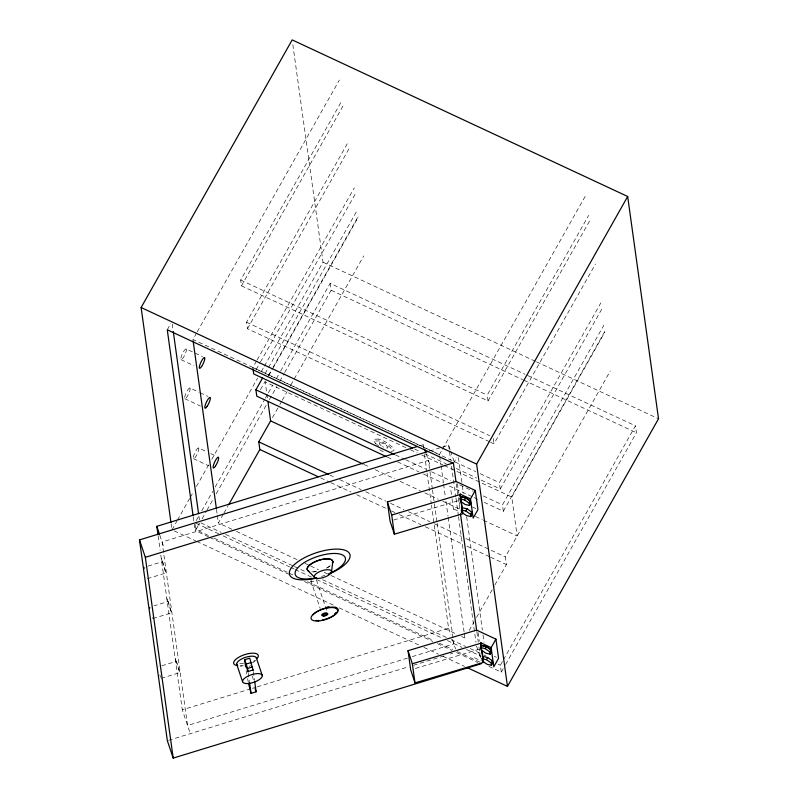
<?xml version="1.0" encoding="UTF-8"?>
<svg xmlns="http://www.w3.org/2000/svg" width="798" height="798" viewBox="0 0 798 798"><rect width="100%" height="100%" fill="white"/><g stroke="black" fill="none" stroke-linecap="round" stroke-linejoin="round"><path stroke-width="0.6" stroke-dasharray="3.99 2.99" d="M167.271 329.783L170.742 323.619M196.607 332.966L192.926 339.479L439.479 454.551L441.922 450.202M197.216 331.878L339.35 80.059M589.503 221.146L488.027 400.925L241.485 285.854L240.677 280.038L342.152 100.249M241.485 285.854L342.96 106.074M489.473 441.713L247.44 328.746L246.532 322.222L348.008 142.443M247.44 328.746L348.906 148.967M256.487 361.075L252.826 367.579L475.728 471.608M257.106 359.998L354.302 187.789M256.148 369.614L259.819 363.11M260.427 362.033L355.18 194.163M171.979 529.822L176.867 521.154M177.485 520.067L189.715 498.401M190.323 497.314L193.385 491.897M196.438 486.481L208.667 464.815M211.729 459.399L257.594 378.132M261.265 371.629L263.709 367.299M264.318 366.212L323.03 262.203L292.527 42.374M265.076 373.564L357.384 210.024M260.457 389.673L265.345 381.005M268.407 375.599L272.687 368.018M273.295 366.93L358.262 216.388M268.886 375.469L271.948 370.043M272.567 368.955L358.342 216.976M196.248 520.595L199.31 515.179M201.754 510.84L212.757 491.339M215.211 487.009L264.736 399.259M265.345 398.182L267.789 393.843M268.407 392.766L272.687 385.175M276.347 378.681L280.018 372.177M280.627 371.09L330.163 283.35L525.064 374.312M208.647 536.874L195.131 530.57L199.181 523.388M208.378 535.438L195.989 529.663L199.65 523.159M202.103 518.82L206.383 511.239M206.991 510.161L213.714 498.241M216.168 493.912L266.303 405.075M269.355 399.658L276.697 386.661M279.759 381.245L284.038 373.664M284.647 372.576L331.12 290.243L330.163 283.35M272.447 417.633L279.19 405.693M279.799 404.606L281.644 401.344M282.253 400.267L287.15 391.579M290.831 385.065L363.748 255.879M231.899 529.264L218.393 522.959L223.27 514.321M223.879 513.234L228.148 505.673M442.541 449.124L585.892 195.131M488.027 400.925L487.219 395.1L588.695 215.32M453.464 463.359L456.945 457.204M490.6 442.242L493.982 443.818L595.458 264.038M481.114 480.077L500.256 489.014L499.368 482.65L600.844 302.861M500.256 489.014L601.722 309.225M484.196 502.311L503.339 511.239L502.451 504.875L603.926 325.095M503.339 511.239L604.814 331.459M483.389 520.196L517.154 535.957L511.757 497.054L604.894 332.048M494.81 585.104L506.391 564.585L505.334 556.914L610.29 370.95M461.563 636.455L464.935 638.031L466.152 635.866M469.204 630.47L474.082 621.832M476.516 617.502L494.201 586.181M488.905 666.37L501.294 672.155L500.336 665.253L502.78 660.924M503.398 659.836L635.467 425.843L526.191 374.841M501.294 672.155L504.964 665.652M505.573 664.574L636.425 432.745L635.467 425.843M311.799 580.575L311.13 581.572L320.207 608.485M379.868 442.81L379.429 443.01A4.598 1.466 29.4 0 0 379.888 444.516L381.484 445.902M162.543 561.652L165.914 572.994L162.543 561.652L145.037 567.019M168.079 601.512L171.44 612.854L168.079 601.512L154.054 605.812M176.378 661.303L179.74 672.644L176.378 661.303L158.862 666.669M419.558 445.833L423.13 444.745L424.257 448.097M429.603 451.02L441.494 447.379M442.681 447.02L448.626 445.194L450.192 449.833M147.341 578.68L166.014 572.964M152.877 618.54L171.54 612.824M161.176 678.33L179.839 672.614M189.615 731.576L182.273 709.811L251.23 688.684M252.417 688.325L255.988 687.228M257.175 686.869L448.586 628.226L431.499 505.084M407.499 658.101L187.56 725.482L162.094 542.002L428.406 460.406L432.336 488.735M412.257 656.634L453.872 643.886L453.184 638.969M168.528 740.325L408.716 666.749M413.464 665.293L445.573 655.457M450.331 653.991L452.705 653.263M393.604 520.067L458.631 500.565L459.768 504.017M415.419 668.425L479.269 649.273M249.056 666.24L250.772 665.811M379.858 442.8L381.424 442.95A4.958 1.576 29.4 0 1 384.666 444.356L386.601 445.733M391.04 451.409L393.633 450.87A10.863 3.461 29.4 0 0 392.556 447.309L386.372 442.431A11.751 3.741 29.4 0 0 378.691 439.09M378.691 439.09L374.013 439.239A10.863 3.461 29.4 0 0 375.08 442.81L376.107 444.007A9.007 2.863 29.4 0 1 375.22 441.055L379.1 440.925A9.746 3.102 29.4 0 1 385.474 443.698L390.601 447.748A9.007 2.863 29.4 0 1 391.489 450.7M383.319 451.369L382.731 451.269A3.332 1.057 29.4 0 1 380.546 450.321L378.801 448.935M323.03 262.203L535.398 361.314M536.525 361.843L658.52 418.78M331.12 290.243L522.64 379.639M523.767 380.157L636.425 432.745M240.677 280.038L487.219 395.1M246.532 322.222L489.703 435.718M480.226 473.713L499.368 482.65M414.691 449.075L420.327 451.708M424.825 453.813L446.212 463.788M456.346 468.516L476.615 477.982M405.933 447.658L265.215 381.983L266.731 392.925M410.441 449.763L417.194 452.915M421.693 455.02L443.089 464.995M444.217 465.523L511.757 497.054M186.223 348.975A5.965 1.337 -65 0 1 183.201 357.823A5.965 1.337 -65 0 1 181.425 356.177A5.965 1.337 -65 0 1 186.223 348.975L202.493 356.566M395.509 454.96L404.506 459.159M405.633 459.688L425.903 469.144M431.528 471.778L450.671 480.705M459.678 484.905L473.184 491.219M483.319 495.947L502.451 504.875M181.016 359.679L194.034 365.753M387.379 457.124L393.015 459.748M397.514 461.852L418.9 471.837M423.409 473.932L442.541 482.87M449.304 486.022L472.945 497.054M474.062 497.583L479.698 500.206M472.586 507.079L475.808 508.585M364.048 464.496L369.683 467.129M375.309 469.753L394.451 478.69M400.077 481.314L420.337 490.77M424.845 492.875L438.351 499.179M442.86 501.284L459.738 509.164M475.508 516.515L482.261 519.668M453.843 509.054L460.276 512.067M189.994 388.008A5.965 1.337 -65 0 1 186.981 396.865A5.965 1.337 -65 0 1 185.196 395.219A5.965 1.337 -65 0 1 189.994 388.008L198.971 392.207M200.099 392.726L207.949 396.397M184.787 398.721L200.498 406.052M329.704 474.95L335.34 477.573M339.838 479.678L361.225 489.663M365.733 491.758L385.993 501.214M390.501 503.319L404.007 509.623M408.516 511.727L429.903 521.712M434.401 523.817L461.424 536.426M465.922 538.52L505.334 556.914M320.636 477.882L329.644 482.092M330.771 482.61L351.03 492.067M356.666 494.7L387.06 508.885M391.559 510.989L394.94 512.565M399.439 514.66L420.835 524.645M425.334 526.75L462.491 544.086M466.99 546.191L489.503 556.695M490.63 557.223L506.391 564.585M198.662 447.977A5.965 1.337 -65 0 1 195.65 456.825A5.965 1.337 -65 0 1 193.874 455.189A5.965 1.337 -65 0 1 198.662 447.977L206.373 451.578M210.782 453.633L215.191 455.688M193.455 458.68L208.877 465.882M236.398 531.368L297.195 559.737M305.075 563.418L309.574 565.523M310.701 566.041L318.582 569.722M324.217 572.356L329.843 574.979M330.971 575.508L457.055 634.35M494.291 656.295L496.446 657.293M200.887 522.89L221.176 532.346M225.684 534.451L293.285 566.011M294.412 566.53L305.684 571.797M322.582 579.677L446.521 637.532M451.03 639.637L465.683 646.47M470.192 648.575L482.581 654.36M483.708 654.889L485.962 655.936M218.692 533.802L195.031 522.76L195.989 529.663M223.191 535.907L289.664 566.929M290.791 567.458L294.173 569.034M295.3 569.553L312.198 577.443M316.706 579.548L442.88 638.44M447.389 640.545L462.032 647.378M466.541 649.482L481.184 656.315M498.082 664.205L500.336 665.253M474.471 657.771L480.915 660.774M214.014 538.071L288.367 572.774M289.494 573.303L292.876 574.879M307.519 581.712L433.703 640.604M439.329 643.238L452.855 649.542M457.354 651.647L479.887 662.16M209.774 537.403L288.657 574.221M304.427 581.582L432.875 641.532M437.384 643.637L452.037 650.47M456.536 652.574L477.952 662.569M174.233 530.879L195.7 540.894M196.827 541.423L334.641 605.742M339.16 607.847L419.359 645.283M423.878 647.387L438.561 654.24M443.08 656.355L464.546 666.37M376.706 444.426L378.821 446.092M386.591 445.733L387.289 446.421A4.598 1.466 29.4 0 1 387.748 447.937L385.753 447.987A4.958 1.576 29.4 0 1 382.511 446.581M152.348 617.472L152.657 618.191M160.647 677.263L159.809 674.958M450.581 451L454.102 461.444M426.142 453.693L430.461 466.501M476.486 645.981L480.785 658.749M448.586 628.226L450.85 634.939M452.356 639.417L455.578 648.964M316.407 579.956L327.05 611.557M159.829 535.278L164.149 548.086M161.296 558.62L162.473 562.101M166.832 598.48L167.999 601.961M175.121 658.27L176.298 661.751M252.517 675.886L253.375 680.504M246.123 670.51L246.762 673.981M247.619 678.609L248.268 682.071M493.224 438.381L493.982 443.818M458.441 457.613L462.202 484.715M462.371 485.942L463.399 493.334M466.65 516.735L482.371 630.071M483.059 634.999L484.087 642.39M457.394 483.538L458.76 493.393M478.082 632.595L479.279 641.213M456.306 483.797L459.788 508.934M476.885 632.116L478.271 642.091M478.93 646.879L480.815 660.455M448.626 445.194L450.671 459.977M451.528 466.132L455.798 496.935M455.977 498.161L458.361 515.408M458.541 516.635L475.967 642.29M450.88 490.441L451.868 497.623M452.037 498.82L453.533 509.593M439.648 455.778L440.845 464.396M441.015 465.633L443.409 482.87M443.578 484.097L445.284 496.416M445.972 501.344L448.017 516.116M448.187 517.353L464.077 631.876M464.256 633.103L464.935 638.031M432.506 489.962L436.955 521.982M437.124 523.209L453.015 637.732M423.13 444.745L423.638 448.436M424.496 454.591L426.89 471.837M427.06 473.064L431.329 503.847M266.901 394.142L267.579 399M253.325 671.627L254.482 679.936M248.218 673.193L249.375 681.502M216.507 509.413L217.196 514.341M217.365 515.568L218.393 522.959M172.248 324.038L173.096 330.192M198.911 516.196L199.42 519.897M193.246 517.014L195.131 530.57M171.121 523.648L171.63 527.348M158.144 535.897L160.139 550.251M160.797 555.029L182.273 709.811M313.714 581.173A2.763 1.057 -18.6 0 1 310.891 581.642A2.763 1.057 -18.6 0 1 310.532 580.515M316.706 571.508A13.486 5.167 -18.6 0 1 313.594 571.857M315.649 571.647A13.426 5.147 -18.6 0 1 311.779 571.807M324.776 575.358A26.384 10.115 -18.6 0 1 321.484 576.445M255.18 660.275A12.928 4.958 -18.6 0 1 253.604 661.343M243.44 665.213A12.928 4.958 -18.6 0 1 240.398 665.632M255.38 660.545A10.344 3.97 -18.6 0 1 251.969 663.108M242.103 666.13A10.344 3.97 -18.6 0 1 239.969 666.121M243.649 663.188A10.344 3.97 -18.6 0 1 237.405 663.168M326.472 568.186A13.486 5.167 -18.6 0 0 331.17 564.864A13.426 5.147 -18.6 0 1 326.452 568.176"/><path stroke-width="1.2" d="M331.529 571.597A9.017 3.451 -18.6 0 0 318.572 572.156A9.017 3.451 -18.6 0 0 318.641 578.4A9.017 3.451 -18.6 0 0 331.529 571.597L332.816 561.692M170.952 522.411L141.126 307.519L292.188 39.9L627.677 196.488L658.52 418.78L507.468 686.4L466.8 667.427M386.252 456.596L256.786 396.177L255.909 389.803L262.632 377.893M228.757 504.595L259.849 449.513L258.781 441.843L270.612 420.885L267.909 401.434M507.468 686.4L476.615 464.107L627.677 196.488M470.501 498.91L460.147 494.082L459.838 494.62L462.94 513.643L394.372 534.211L390.052 521.124L387.399 501.972L455.967 481.403L475.289 490.421L477.952 509.593L473.164 518.072L470.501 498.91L475.289 490.421M460.097 498.9L461.334 496.725L465.743 497.703L470.461 500.984L470.78 503.279L469.543 505.463L465.144 504.486L460.416 501.204L460.097 498.9L464.506 499.887L469.224 503.159L469.543 505.463M464.506 499.887L465.743 497.703M461.384 510.002L462.621 507.817L467.02 508.795L471.748 512.077L472.067 514.371L470.83 516.555L466.431 515.578L461.703 512.296L461.384 510.002L465.793 510.979L470.511 514.261L470.83 516.555M461.703 512.296L462.531 510.84M469.224 503.159L470.461 500.984M465.793 510.979L467.02 508.795M470.511 514.261L471.748 512.077M491.139 647.627L480.785 642.789L480.476 643.328L483.578 662.36L415 682.918L410.691 669.841L408.037 650.679L476.606 630.121L495.927 639.138L498.59 658.3L493.792 666.789L491.139 647.627L495.927 639.138M480.735 647.617L481.972 645.432L486.371 646.41L491.099 649.692L491.418 651.986L490.181 654.17L485.783 653.193L481.054 649.911L480.735 647.617L485.144 648.594L489.862 651.876L490.181 654.17M485.144 648.594L486.371 646.41M482.022 658.709L483.249 656.525L487.658 657.502L492.376 660.784L492.695 663.088L491.468 665.273L487.059 664.285L482.341 661.013L482.022 658.709L486.421 659.687L491.149 662.968L491.468 665.273M489.862 651.876L491.099 649.692M486.421 659.687L487.658 657.502M491.149 662.968L492.376 660.784M143.979 567.338L144.039 568.565M157.974 534.7L156.817 526.331L417.184 446.561M481.164 663.756L173.206 758.1L167.341 740.694L139.48 539.907L428.406 451.389M173.206 758.1L145.346 557.313L453.304 462.96M245.624 666.919L244.627 659.746L249.734 658.18L253.166 670.44M251.2 662.53L246.093 664.096L246.522 667.158L247.988 671.517L253.096 669.951M248.058 672.006L247.56 668.445L252.667 666.879M248.477 683.228L251.021 693.362L256.128 691.796L254.642 681.123M394.372 534.211L391.708 515.049L460.286 494.491M415 682.918L412.347 663.766L480.915 643.198M461.633 497.054L465.773 497.972L470.212 501.064M482.271 645.762L486.411 646.689L490.85 649.772M141.126 307.519L476.615 464.107M412.446 448.027L253.704 373.943L252.966 368.636M255.909 389.803L394.382 454.431M270.612 420.885L362.93 463.977M258.781 441.843L328.586 474.421M259.849 449.513L318.392 476.835M314.611 577.353L307.609 570.271A13.426 5.147 -18.6 0 1 319.918 559.977A13.426 5.147 -18.6 0 1 332.387 563.208A13.486 5.167 -18.6 0 0 318.242 560.485A13.486 5.167 -18.6 0 0 308.856 571.218M149.725 607.547L149.575 608.425M424.636 449.214L425.763 452.576M256.338 657.891L262.293 675.547A10.344 3.97 -18.6 0 1 247.969 683.537A10.344 3.97 -18.6 0 1 247.011 676.634A10.344 3.97 -18.6 0 1 262.293 675.547M255.031 688.534L256.128 691.796M244.627 659.746L247.56 668.445M236.597 663.936L242.552 681.592M156.817 526.331L159.46 534.161M139.48 539.907L145.346 557.313M387.399 501.972L391.708 515.049M408.037 650.679L412.347 663.766M460.147 494.082L460.815 498.87M461.114 500.476L462.441 510.052M480.785 642.789L481.583 647.986M481.912 650.38L483.079 658.759M456.027 481.832L453.464 463.359L167.271 329.783L193.076 515.787M460.476 513.862L476.715 630.889M249.535 682.679L251.021 693.362M193.096 340.706L216.338 508.186M173.266 331.429L198.572 513.732M335.908 612.585A13.925 5.337 -18.6 0 1 334.691 613.762M326.751 607.188A13.925 5.337 -18.6 0 1 328.976 606.839M335.17 607.218A13.925 5.337 -18.6 0 1 337.315 609.353M316.427 578.091A31.82 12.199 -18.6 0 1 292.916 566.001A31.82 12.199 -18.6 0 1 343.13 549.722A31.82 12.199 -18.6 0 1 328.776 574.091M316.008 577.862A26.384 10.115 -18.6 0 1 298.382 567.159A26.384 10.115 -18.6 0 1 339.519 553.942A26.384 10.115 -18.6 0 1 329.005 573.682M237.734 665.622A12.928 4.958 -18.6 0 1 236.078 659.118A12.928 4.958 -18.6 0 1 252.477 653.173A12.928 4.958 -18.6 0 1 256.996 658.649M237.166 665.123A10.344 3.97 -18.6 0 1 244.717 657.612A10.344 3.97 -18.6 0 1 256.427 658.141M313.045 614.679A13.925 5.337 -18.6 0 1 329.853 607.248A13.925 5.337 -18.6 0 1 337.654 611.847A13.925 5.337 -18.6 0 1 322.192 620.066M318.921 620.515A13.925 5.337 -18.6 0 1 316.048 620.505M318.332 620.974A13.925 5.337 -18.6 0 0 337.614 610.221A13.925 5.337 -18.6 0 0 317.045 611.677A13.925 5.337 -18.6 0 0 318.332 620.974M323.14 615.617A2.763 1.057 -18.6 0 0 326.971 613.482A2.763 1.057 -18.6 0 0 322.881 613.772A2.763 1.057 -18.6 0 0 323.14 615.617M324.018 616.026A2.763 1.057 -18.6 0 0 327.848 613.901A2.763 1.057 -18.6 0 0 323.759 614.181A2.763 1.057 -18.6 0 0 324.018 616.026M207.181 406.292A5.965 1.337 -65 0 0 210.193 397.444A5.965 1.337 -65 0 0 205.395 404.646A5.965 1.337 -65 0 0 207.181 406.292M215.48 466.082A5.965 1.337 -65 0 0 218.492 457.234A5.965 1.337 -65 0 0 213.694 464.436A5.965 1.337 -65 0 0 215.48 466.082M201.645 366.432A5.965 1.337 -65 0 0 204.667 357.584A5.965 1.337 -65 0 0 199.869 364.786A5.965 1.337 -65 0 0 201.645 366.432"/></g></svg>
